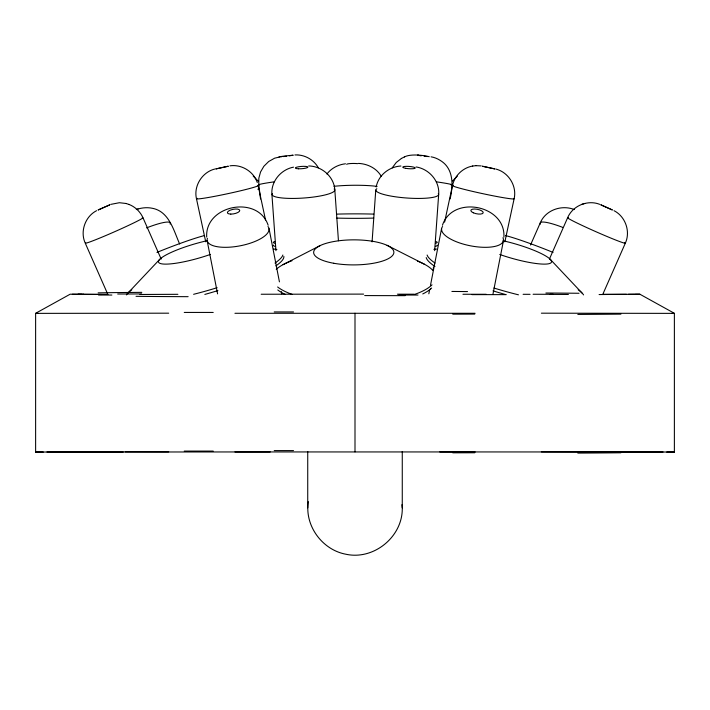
<?xml version="1.0" encoding="UTF-8"?>
<svg xmlns="http://www.w3.org/2000/svg" width="710" height="710" viewBox="0 0 710 710"><rect width="100%" height="100%" fill="white"/><g stroke="black" fill="none" stroke-linecap="round" stroke-linejoin="round"><path stroke-width="1.06" d="M206.69 237.06C204.799 205.004 258.005 194.691 268.14 225.239M372.075 241.87L375.767 190.094M433.224 270.492L433.464 267.182M434.653 250.665L438.673 194.487C439.863 181.085 429.062 168.936 416.069 166.948M402.268 451.471L402.268 507.836C402.943 536.618 373.779 560.518 345.699 554.191C322.109 549.744 304.395 525.489 308.344 501.642M450.06 198.977C453.166 186.357 453.832 169.903 441.895 161.498C438.682 159.2 434.99 157.442 431.068 156.821M428.831 293.807L429.683 289.458M430.526 285.118L441.549 228.664A31.87 11.537 11.1 0 1 442.605 226.534M493.015 293.878L503.479 240.575M444.602 222.15L452.465 185.576C454.515 175.769 462.849 167.684 472.745 166.034M504.863 241.817L514.12 198.791C517.137 186.047 508.511 172.246 495.873 169.06M376.185 187.005C378.279 175.263 389.24 166.637 400.928 166.016M442.454 225.239C452.598 194.691 505.795 205.004 503.905 237.06M530.512 245.012L540.266 222.878C545.617 209.974 561.708 204.515 574.292 209.556M549.433 259.052L567.618 217.766C572.642 205.696 587.711 199.51 599.79 204.373M602.701 294.535L625.332 243.184C630.737 231.513 625.43 216.488 614.008 210.675M215.849 168.891L228.176 166.238M228.167 166.264L215.92 168.927M392.248 167.817L396.286 162.448L401.478 158.419M452.465 181.077L457.364 176.107M326.919 174.003C331.348 168.19 338.262 164.596 345.477 163.797M127.995 292.999L159.848 259.221M430.358 289.219L431.644 288.038M101.672 294.508L70.166 294.197L35.5 313.376L168.696 313.181M214.722 169.06C202.093 172.246 193.466 186.047 196.475 198.791L205.74 241.817M96.596 210.675C85.173 216.488 79.857 231.513 85.271 243.184L107.902 294.535M283.033 264.661L320.317 245.518M404.398 156.937C410.735 153.52 424.296 155.392 429.257 156.706M401.354 158.481L404.505 156.883M482.427 166.238L494.755 168.891M494.746 168.909L482.427 166.264M110.813 204.373L119.386 202.714L126.016 203.486M293.141 155.197L282.633 156.271L274.646 158.179L268.708 161.498L263.863 166.291L260.543 171.98L258.839 178.192L258.786 184.777L260.543 198.977M584.721 203.442L581.437 204.489M136.311 209.556C141.468 207.728 147.121 207.142 152.499 208.314C169.255 211.527 173.808 230.874 179.648 244M137.074 209.317L138.059 209.006M293.514 167.161C280.929 169.504 270.794 181.485 271.921 194.487L275.95 250.665M292.884 155.259L289.387 155.836M281.826 156.404L280.769 156.653L281.471 156.697M278.977 156.919L279.536 156.821M229.951 165.829C241.506 164.161 253.55 171.412 257.277 182.532M475.984 165.661L481.211 165.909M286.441 156.209L283.228 156.564M472.523 166.06L476.161 165.643M270.208 451.933L35.5 452.039L43.292 452.039M294.969 154.94C304.368 154.381 313.784 159.59 318.355 167.817M541.375 313.181L674.5 313.376L639.852 294.206L599.089 294.552M38.083 313.35L35.624 313.367L35.624 452.03M139.914 294.472L177.891 294.313M475.097 313.287L234.939 313.287M475.097 451.942L234.939 451.942M635.317 294.18L639.852 294.206M634.66 294.277L628.368 294.295M261.173 294.242L363.591 294.109M46.949 451.977L123.274 451.986M541.375 451.844L674.5 452.039L666.726 452.039M414.143 294.215L397.405 294.197M486.217 294.277L462.947 294.26M626.433 294.295L603.154 294.304M107.645 294.322L83.043 294.295M523.101 294.304L530.068 294.322M663.051 451.977L439.765 451.933M125.173 451.773L168.696 451.844M82.023 294.295L72.34 294.251M568.399 294.464L550.099 294.384M671.917 313.35L674.376 313.367L674.376 452.03M418.376 155.126L417.462 155.197M308.699 165.954C321.825 166.14 334.144 176.675 334.836 190.094L338.448 240.77M358.381 163.406C367.443 163.779 376.557 168.172 381.208 176.213M427.376 156.564L424.163 156.209M421.216 155.836L417.826 155.286M129.007 204.445C135.184 206.823 140.287 211.722 142.985 217.766L161.17 259.052M125.874 203.442L129.167 204.489M387.074 245.305L424.589 264.324M253.23 176.107L258.138 181.077M550.152 259.221L582.005 292.999M258.138 185.576L265.531 219.993M207.125 240.575L217.588 293.878M279.429 281.861L269.055 228.664A31.87 11.537 -11.1 0 0 267.989 226.534M281.337 291.632L281.764 293.807M401.949 504.677L402.268 507.836M355 313.225L355 451.88M307.732 451.471L307.732 507.836M210.24 254.482A40.124 7.393 -16.1 0 1 158.49 261.999A40.124 7.393 -16.1 0 1 206.894 240.761M283.867 256.434A81.934 15.096 -16.1 0 1 275.87 265.877M217.908 290.576A81.934 15.096 -16.1 0 1 204.835 294.419M282.873 255.023A81.934 15.096 -16.1 0 1 275.01 263.037M217.127 287.701A81.934 15.096 -16.1 0 1 193.599 294.304M126.424 294.907A81.934 15.096 -16.1 0 1 131.803 289.742M273.474 249.059A81.934 15.096 -16.1 0 1 276.891 249.521M85.67 242.802A31.391 1.349 -23.8 0 0 113.351 232.285A31.391 1.349 -23.8 0 0 142.843 217.757A31.87 1.367 -23.8 0 0 142.257 217.784M503.106 240.761A40.124 7.393 16.1 0 1 551.51 261.999A40.124 7.393 16.1 0 1 499.76 254.482M505.165 294.419A81.934 15.096 16.1 0 1 493.015 290.86M434.973 266.445A81.934 15.096 16.1 0 1 426.213 257.57M518.469 294.819A81.934 15.096 16.1 0 1 493.911 288.02M434.99 263.037A81.934 15.096 16.1 0 1 427.127 255.023M433.89 249.379A81.934 15.096 16.1 0 1 436.526 249.059M578.197 289.742A81.934 15.096 16.1 0 1 583.576 294.907M207.409 238.294A31.444 11.387 -11.1 0 0 238.418 246.13A31.391 11.36 -11.1 0 0 268.966 228.682M438.301 193.644A31.444 5.742 4.1 0 1 408.534 198.125A31.444 5.742 4.1 0 1 375.909 189.801A31.87 5.822 4.1 0 1 376.841 188.727M430.597 289.023A81.934 25.587 -0.1 0 1 422.761 293.931M284.905 294.268A81.934 25.587 -0.1 0 1 277.77 289.964M432.017 284.843A81.934 25.587 -0.1 0 1 414.675 294.375M292.032 294.339A81.934 25.587 -0.1 0 1 277.637 286.982M276.243 269.33A81.934 25.587 -0.1 0 1 292.014 260.73M417.418 261.102A81.934 25.587 -0.1 0 1 432.585 270.155M259.496 184.911A31.444 1.198 -7 0 1 274.184 181.831M436.41 181.831A31.444 1.198 7 0 1 451.107 184.911M513.721 198.48A31.444 1.553 12.1 0 1 483.403 193.803A31.391 1.553 12.1 0 1 452.589 185.523M452.518 185.514A31.87 1.58 12.1 0 1 453.459 185.399M197.238 198.338A31.391 1.553 -12.1 0 0 225.141 194.238A31.391 1.553 -12.1 0 0 258.014 185.523A31.87 1.58 -12.1 0 0 257.49 185.399M334.694 189.81A31.391 5.733 -4.1 0 1 302.132 198.125A31.391 5.733 -4.1 0 1 272.418 193.644M334.126 188.984A31.87 5.822 -4.1 0 1 334.765 189.81M170.382 223.41A31.87 5.245 -23.8 0 1 170.151 224.076M146.553 227.892A31.391 5.165 -23.8 0 1 170.32 223.437M373.726 218.085A40.124 2.245 0 0 1 336.877 218.094M336.859 214.118A40.124 2.245 0 0 1 373.717 214.109M437.023 245.083A81.934 4.579 0 0 1 435.363 246.388M275.24 246.423A81.934 4.579 0 0 1 273.572 245.119M435.869 241.551A81.934 4.579 0 0 1 435.86 243.219M274.734 243.255A81.934 4.579 0 0 1 274.734 241.586M502.964 237.717A31.444 11.387 11.1 0 1 474.316 246.477A31.444 11.387 11.1 0 1 441.647 228.664M377.099 186.41A31.444 4.003 -0.6 0 0 353.234 185.274A31.391 3.994 -0.6 0 0 333.975 186.313M346.72 164.374A6.301 0.799 -0.6 0 1 350.518 163.557A6.301 0.799 -0.6 0 1 357.574 163.664M540.452 224.076A31.87 5.245 23.8 0 1 540.221 223.41A31.391 5.165 23.8 0 1 562.613 227.333M156.945 252.414A40.124 2.654 -20.9 0 1 204.551 235.56M293.505 311.947A336.842 1.047 0 0 1 274.22 311.93M184.245 312.435A337.365 5.014 0.5 0 1 213.222 312.444M452.767 314.157A337.392 3.559 -0.4 0 1 474.75 314.095M620.913 314.122A336.806 3.408 0.2 0 1 577.816 314.423M293.505 450.601A336.842 1.047 0 0 1 274.22 450.593M184.245 451.098A337.365 5.014 0.5 0 1 213.222 451.098M452.767 452.811A337.392 3.559 -0.4 0 1 474.75 452.758M620.913 452.776A336.806 3.408 0.2 0 1 577.816 453.078M83.46 294.18A448.045 0.728 -0.3 0 1 78.091 294.171M141.565 293.922A253.931 3.559 -1.2 0 1 117.674 294.011M111.869 295.041A246.761 2.148 -0.9 0 1 98.539 295.014M98.131 292.857A300.463 4.633 0.5 0 1 141.796 292.36M188.132 296.673A298.848 5.121 -0.5 0 1 136.036 296.336M405.224 295.644A263.907 8.556 0.3 0 1 364.692 295.564M398.958 295.041A293.39 2.485 -0.1 0 1 417.986 295.041M545.892 293.017A289.813 2.538 -0.1 0 1 579.014 293.265M471.955 294.632A301.981 2.68 -0.3 0 1 506.283 294.632M533.103 294.251A289.21 3.639 -0.4 0 1 553.223 294.322M467.526 291.579A249.059 1.136 0.6 0 1 451.888 291.446M505.44 235.56A40.124 2.654 20.9 0 1 553.054 252.414M624.569 242.5A31.444 1.349 23.8 0 1 598.672 232.907A31.444 1.349 23.8 0 1 567.769 217.757M567.698 217.73A31.87 1.367 23.8 0 1 568.337 217.784M257.828 189.171A31.391 3.452 -14.9 0 1 259.212 189.108M98.22 209.929L109.73 204.87L98.22 209.929M600.9 204.87L612.384 209.974L600.997 204.888M230.812 214.101A6.301 2.281 -11.1 0 0 239.758 210.364A6.301 2.281 -11.1 0 0 230.146 210.204A6.301 2.281 -11.1 0 0 230.812 214.101M405.561 168.297A6.301 1.154 4.1 0 0 415.261 168.057A6.301 1.154 4.1 0 0 406.138 166.344A6.301 1.154 4.1 0 0 405.561 168.297M333.709 263.259A40.124 12.531 -0.1 0 0 393.873 252.263A40.124 12.531 -0.1 0 0 333.673 241.56A40.124 12.531 -0.1 0 0 333.709 263.259M298.493 168.785A6.301 1.154 -4.1 0 0 307.892 167.125A6.301 1.154 -4.1 0 0 298.44 166.788A6.301 1.154 -4.1 0 0 298.493 168.785M473.357 212.805A6.301 2.281 11.1 0 0 483.191 212.858A6.301 2.281 11.1 0 0 474.537 209.015A6.301 2.281 11.1 0 0 473.357 212.805"/></g></svg>
